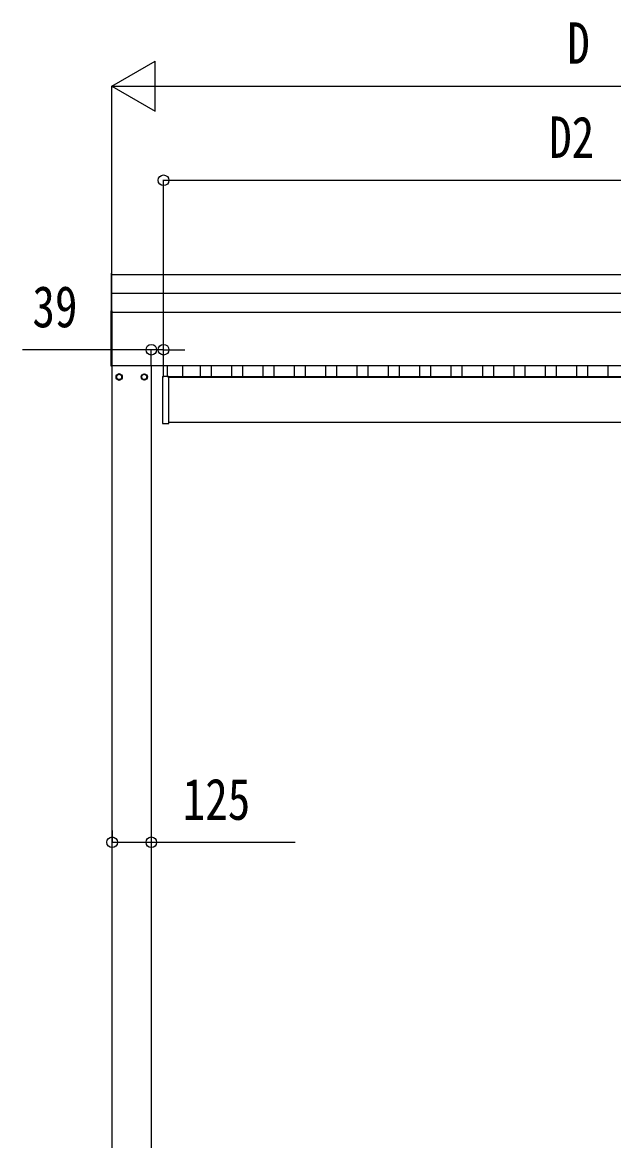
# Model space of a CAD drawing. Units: millimetres, scale not verified. Extents: x -16820 to 16820, y -11880 to 11880.
# Drawn here: x -14114 to -12229, y -2973 to 593 of the extents above; entities that cross this region are included whole.
import ezdxf
from ezdxf.enums import TextEntityAlignment as Align

# ---------------------------------------------------------------- set-up
doc = ezdxf.new("R2010")
doc.units = ezdxf.units.MM
doc.header["$LTSCALE"] = 50
for name, color, linetype in [('0-5_YKK_13', 4, 'Continuous'), ('0-6_YKK_A1', 4, 'Continuous'), ('0-7_YKK_D', 6, 'Continuous')]:
    doc.layers.add(name, color=color, linetype=linetype)
doc.styles.add('ＭＳ ゴシック', font='')
doc.styles.get('ＭＳ ゴシック').set_extended_font_data('MS Gothic')

msp = doc.modelspace()

# ---------------------------------------------------------------- linework, layer by layer
at = {"layer": '0-5_YKK_13'}
for p, q in [((-13829.2, -207.58), (-13831.2, -207.58)), ((-13831.2, -207.58), (-13831.2, -327.53)), ((-13829.2, -327.53), (-13829.2, -207.58)), ((-13829.2, -267.57), (-13831.2, -267.57)), ((-13831.2, -503.53), (-13831.2, -327.53)), ((-13829.2, -327.53), (-13831.2, -327.53)), ((-13829.2, -327.53), (-13829.2, -503.53)), ((-13829.2, -503.53), (-13831.2, -503.53)), ((-13797.1, -537.78), (-13797.2, -537.78)), ((-13797.1, -538.28), (-13797.2, -538.28)), ((-13734.29, -537.78), (-13734.19, -537.78)), ((-13734.29, -538.28), (-13734.19, -538.28)), ((-13667.5, -537.6), (-13667.5, -685.6)), ((-13666.5, -537.1), (-13667, -537.1)), ((-13648.5, -537.1), (-13666.5, -537.1)), ((-13648, -537.1), (-13648.5, -537.1)), ((-13647.5, -685.6), (-13647.5, -537.6)), ((-13667, -686.1), (-13648, -686.1))]:
    msp.add_line(p, q, dxfattribs=at)
for points in [[(-13805.7, -528.21), (-13814.2, -533.12), (-13814.2, -542.93), (-13805.7, -547.84), (-13797.2, -542.93), (-13797.2, -533.12)], [(-13725.7, -528.21), (-13717.2, -533.12), (-13717.2, -542.93), (-13725.7, -547.84), (-13734.2, -542.93), (-13734.2, -533.12)]]:
    msp.add_lwpolyline(points, close=True, dxfattribs=at)
for centre, radius in [((-13805.7, -538.03), 10), ((-13805.7, -538.03), 8.5), ((-13725.7, -538.03), 10), ((-13725.7, -538.03), 8.5)]:
    msp.add_circle(centre, radius, dxfattribs=at)
for centre, radius, start, end in [((-13805.7, -538.03), 8.6, 111.25399, 128.74601), ((-13805.7, -538.03), 8.6, 51.25399, 68.74601), ((-13725.7, -538.03), 8.6, 111.25399, 128.74601), ((-13725.7, -538.03), 8.6, 51.25399, 68.74601), ((-13805.7, -538.03), 8.6, 171.25399, 188.74601), ((-13805.7, -538.03), 8.6, 231.25399, 248.74601), ((-13805.7, -538.03), 8.6, 291.25399, 308.74601), ((-13805.7, -538.03), 8.6, 1.66581, 8.74601), ((-13805.7, -538.03), 8.6, 351.25399, 358.33419), ((-13725.7, -538.03), 8.6, 171.25399, 178.33419), ((-13725.7, -538.03), 8.6, 181.66581, 188.74601), ((-13725.7, -538.03), 8.6, 231.25399, 248.74601), ((-13725.7, -538.03), 8.6, 291.25399, 308.74601), ((-13725.7, -538.03), 8.6, 351.25399, 8.74601), ((-13667, -537.6), 0.5, 90, 180), ((-13648, -537.6), 0.5, 0, 90), ((-13667, -685.6), 0.5, 180, 270), ((-13648, -685.6), 0.5, 270, 0)]:
    msp.add_arc(centre, radius, start, end, dxfattribs=at)
at = {"layer": '0-6_YKK_A1'}
for p, q in [((-13829.2, -211.08), (-10829.2, -211.08)), ((-13829.2, -271.07), (-10829.2, -271.07)), ((-13829.2, -331.03), (-10829.2, -331.03)), ((-13829.2, -501.03), (-10829.2, -501.03)), ((-13828.2, -3483.48), (-13828.2, -501.03)), ((-13703.2, -501.03), (-13703.2, -3483.48)), ((-13664.2, -537.1), (-13664.2, -501.03)), ((-13652.2, -501.03), (-13652.2, -537.1)), ((-13604.2, -501.03), (-13604.2, -537.05)), ((-13546.7, -537.05), (-13546.7, -501.03)), ((-13511.7, -537.05), (-13511.7, -501.03)), ((-13446.7, -537.05), (-13446.7, -501.03)), ((-13411.7, -537.05), (-13411.7, -501.03)), ((-13346.7, -537.05), (-13346.7, -501.03)), ((-13311.7, -537.05), (-13311.7, -501.03)), ((-13246.7, -537.05), (-13246.7, -501.03)), ((-13211.7, -537.05), (-13211.7, -501.03)), ((-13146.7, -537.05), (-13146.7, -501.03)), ((-13111.7, -537.05), (-13111.7, -501.03)), ((-13046.7, -537.05), (-13046.7, -501.03)), ((-13011.7, -537.05), (-13011.7, -501.03)), ((-12946.7, -537.05), (-12946.7, -501.03)), ((-12911.7, -537.05), (-12911.7, -501.03)), ((-12846.7, -537.05), (-12846.7, -501.03)), ((-12811.7, -537.05), (-12811.7, -501.03)), ((-12746.7, -537.05), (-12746.7, -501.03)), ((-12711.7, -537.05), (-12711.7, -501.03)), ((-12646.7, -537.05), (-12646.7, -501.03)), ((-12611.7, -537.05), (-12611.7, -501.03)), ((-12546.7, -537.05), (-12546.7, -501.03)), ((-12511.7, -537.05), (-12511.7, -501.03)), ((-12446.7, -537.05), (-12446.7, -501.03)), ((-12411.7, -537.05), (-12411.7, -501.03)), ((-12346.7, -537.05), (-12346.7, -501.03)), ((-12311.7, -537.05), (-12311.7, -501.03)), ((-12246.7, -537.05), (-12246.7, -501.03)), ((-13652.2, -537.05), (-10994.2, -537.05)), ((-13647.5, -538.6), (-11010.89, -538.6)), ((-11010.89, -683.48), (-13647.5, -683.48))]:
    msp.add_line(p, q, dxfattribs=at)
at = {"layer": '0-7_YKK_D'}
for p, q in [((-13829.2, 388.92), (-13690.63, 468.92)), ((-13690.63, 308.92), (-13690.63, 468.92)), ((-13829.2, -210.08), (-13829.2, 389.92)), ((-13829.2, 388.92), (-13690.63, 308.92)), ((-13829.2, 388.92), (-13552.07, 388.92)), ((-13669.2, 388.92), (-10989.2, 388.92)), ((-13664.2, -538.62), (-13664.2, 89.92)), ((-13664.2, 88.92), (-10994.2, 88.92)), ((-13703.2, -451.34), (-14114.4, -451.34)), ((-13703.2, -500.03), (-13703.2, -450.34)), ((-13664.2, -451.34), (-13703.2, -451.34)), ((-13664.2, -538.62), (-13664.2, -450.34)), ((-13664.2, -451.34), (-13596.2, -451.34)), ((-13828.2, -1984.48), (-13828.2, -2022.87)), ((-13703.2, -1984.48), (-13703.2, -2022.87))]:
    msp.add_line(p, q, dxfattribs=at)
msp.add_lwpolyline([(-13828.2, -2021.87), (-13703.2, -2021.87), (-13244.8, -2021.87)], dxfattribs=at)
for centre in [(-13664.2, 88.92), (-13703.2, -451.34), (-13664.2, -451.34), (-13828.2, -2021.87), (-13703.2, -2021.87)]:
    msp.add_circle(centre, 17, dxfattribs=at)

# ---------------------------------------------------------------- texts
at = {"layer": '0-7_YKK_D', "style": 'ＭＳ ゴシック', "width": 0.8}
for s, p in [('D', (-12377.2, 420.92)), ('D2', (-12434.8, 120.92)), ('39', (-14082.4, -419.34)), ('125', (-13603.2, -1989.87))]:
    msp.add_text(s, height=132, dxfattribs=at).set_placement(p, align=Align.BOTTOM_LEFT)

doc.saveas('drawing.dxf')
